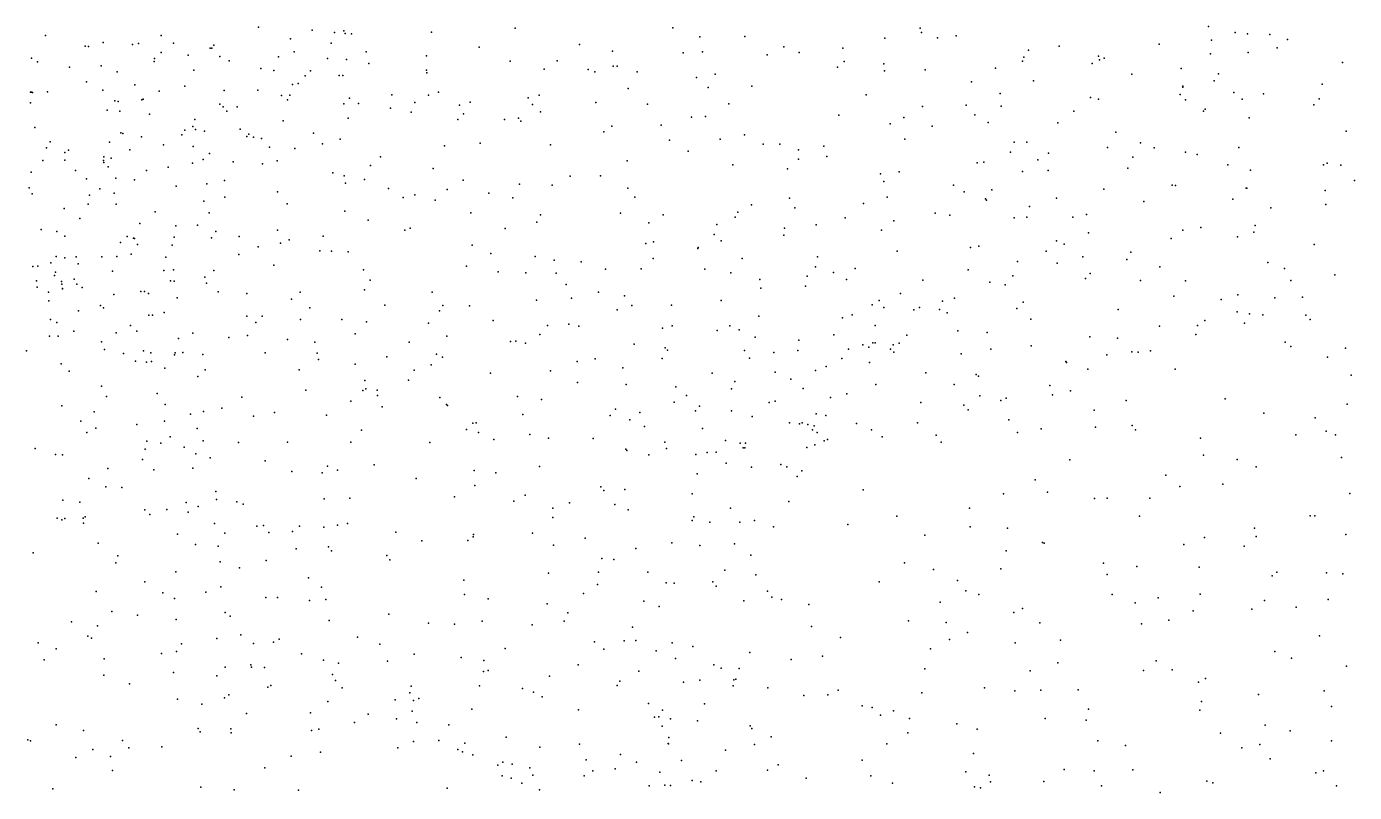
# Model space of a CAD drawing. Header units: metres. Extents: x -25 to 25, y -27.8 to 27.8.
# Drawn here: x -1.325 to 0.054, y -5.563 to -4.768 of the extents above; entities that cross this region are included whole.
import ezdxf

# ---------------------------------------------------------------- set-up
doc = ezdxf.new("R2010")
doc.units = ezdxf.units.M

msp = doc.modelspace()

# ---------------------------------------------------------------- linework, layer by layer
for p in [(-1.0841, -4.7686, -7.6789), (-0.8178, -4.7695, 19.0497), (-0.6541, -4.7694, 3.8765), (-0.3972, -4.7695, -17.6278), (-0.0977, -4.7679, 13.9808), (-1.3053, -4.7771, -9.0154), (-1.2456, -4.7844, 2.1563), (-1.1853, -4.7771, -7.4657), (-1.051, -4.7806, -2.9029), (-1.0285, -4.7717, -7.8271), (-1.0052, -4.774, -7.9032), (-0.9956, -4.7724, 1.3074), (-0.9942, -4.7752, -7.9813), (-0.9876, -4.7753, -8.1624), (-0.9044, -4.7738, 2.0854), (-0.6258, -4.7787, 0.8647), (-0.5792, -4.7782, 3.8789), (-0.4339, -4.7801, 0.7177), (-0.3958, -4.774, 3.8977), (-0.3793, -4.7797, -0.6956), (-0.3599, -4.7775, -25.3489), (-0.0947, -4.7822, 0.2319), (-0.0699, -4.774, 0.1612), (-0.0573, -4.7754, -0.118), (-0.034, -4.776, 2.5299), (-0.0158, -4.7812, 18.8763), (-1.2641, -4.7883, -7.2673), (-1.2608, -4.7887, 22.8371), (-1.2149, -4.7865, -5.7074), (-1.2089, -4.7855, -5.572), (-1.1851, -4.7949, -2.909), (-1.1725, -4.785, 22.7897), (-1.1571, -4.7976, 2.1409), (-1.1344, -4.7902, 14.3194), (-1.1326, -4.7903, -7.6127), (-1.1304, -4.7872, 1.3645), (-1.047, -4.7942, -18.665), (-1.0087, -4.7851, -8.2339), (-0.9725, -4.7942, 3.7677), (-0.855, -4.7893, 3.8093), (-0.7508, -4.7865, -1.1729), (-0.7166, -4.7933, 0.9418), (-0.6433, -4.7953, -17.7236), (-0.623, -4.794, -2.9031), (-0.5561, -4.7971, 2.239), (-0.5386, -4.7891, 0.7901), (-0.5228, -4.7949, 25.4955), (-0.4773, -4.7904, -4.9713), (-0.2846, -4.7924, 18.9727), (-0.2527, -4.7883, -0.4905), (-0.1491, -4.7861, -0.3301), (-0.0956, -4.7961, 3.8415), (-0.0564, -4.7948, -0.0027), (-0.0264, -4.7901, 3.8199), (-1.3199, -4.8006, 1.3484), (-1.3136, -4.8045, -6.2439), (-1.2804, -4.8102, -7.1854), (-1.2474, -4.8086, -8.6985), (-1.1925, -4.8042, 1.3369), (-1.1923, -4.8011, -5.4284), (-1.1244, -4.7991, -8.4929), (-1.1147, -4.8035, -5.2044), (-1.0817, -4.8114, 3.7029), (-1.0633, -4.7994, -7.7555), (-1.0126, -4.801, -8.0583), (-0.9928, -4.8021, 22.7177), (-0.9695, -4.8064, 1.1644), (-0.9098, -4.7984, 22.693), (-0.8228, -4.8037, 25.3096), (-0.7742, -4.8036, -2.918), (-0.716, -4.8092, 25.3742), (-0.7116, -4.8092, 3.834), (-0.4831, -4.8101, -2.8779), (-0.4761, -4.8041, -0.8329), (-0.4348, -4.8065, 2.3132), (-0.3189, -4.8112, 22.7313), (-0.2908, -4.804, 2.39), (-0.2894, -4.7997, 3.8746), (-0.2184, -4.8061, -4.9214), (-0.2119, -4.7985, 25.5743), (-0.2108, -4.8025, 0.455), (-0.206, -4.8006, 2.4402), (-0.1262, -4.8115, 25.5593), (0.0415, -4.8052, -4.8291), (-1.2627, -4.8253, -6.0558), (-1.2309, -4.8149, -1.4453), (-1.1512, -4.8131, -5.2923), (-1.0681, -4.8136, -8.3693), (-1.0357, -4.8192, 2.1532), (-1.03, -4.8139, 1.2085), (-1.0004, -4.8189, 19.1705), (-0.9967, -4.8186, -23.1715), (-0.9096, -4.8133, -2.945), (-0.9093, -4.8161, 2.1456), (-0.7874, -4.8121, 0.9842), (-0.742, -4.8124, -5.0375), (-0.735, -4.815, 2.1963), (-0.6911, -4.8148, -22.7649), (-0.6294, -4.8207, 2.2397), (-0.6101, -4.8174, -1.0235), (-0.4343, -4.8138, 22.6998), (-0.3919, -4.8129, -4.9569), (-0.3439, -4.8254, -0.6052), (-0.2793, -4.8244, 0.5124), (-0.1772, -4.8175, 18.9639), (-0.0918, -4.8242, 0.0752), (-0.0875, -4.817, -0.0682), (-1.3208, -4.8359, -7.0801), (-1.3198, -4.8362, 15.7), (-1.319, -4.8364, 15.6008), (-1.3032, -4.8357, 3.4876), (-1.2459, -4.8339, -5.9503), (-1.2126, -4.8284, 3.5816), (-1.1874, -4.8351, 25.1278), (-1.1605, -4.8298, 1.2753), (-1.1199, -4.8344, -25.0597), (-1.0847, -4.834, -2.9482), (-1.0602, -4.8395, -1.3547), (-1.0518, -4.839, -22.4243), (-1.0489, -4.828, 25.1613), (-1.0429, -4.8272, -5.123), (-0.9456, -4.8388, 1.0584), (-0.9075, -4.8391, 14.2169), (-0.8974, -4.8359, 3.764), (-0.7926, -4.839, -22.9753), (-0.7004, -4.8321, 19.0584), (-0.6173, -4.8311, 19.0378), (-0.5718, -4.8298, 14.1734), (-0.4533, -4.8387, 0.683), (-0.314, -4.8375, -2.8452), (-0.1271, -4.8386, 0.1899), (-0.1243, -4.8297, 14.0541), (-0.1243, -4.831, -0.1682), (-0.0714, -4.8365, -2.8254), (-0.0407, -4.8378, 14.0092), (0.0203, -4.8277, 3.745), (-1.321, -4.8472, 19.209), (-1.2333, -4.8451, -5.783), (-1.23, -4.8456, 19.2194), (-1.2052, -4.844, 1.2176), (-1.2039, -4.8432, -8.5766), (-1.1242, -4.8486, -8.422), (-1.121, -4.8512, 19.2412), (-1.1062, -4.8513, 2.2276), (-1.0539, -4.8441, 14.2681), (-0.9957, -4.8483, 2.2173), (-0.9897, -4.8423, -1.3107), (-0.9804, -4.8477, 3.7216), (-0.947, -4.8526, -5.0871), (-0.9218, -4.8466, 25.2211), (-0.8756, -4.8497, 2.2124), (-0.8643, -4.8464, 0.9747), (-0.8041, -4.8419, 14.1981), (-0.7996, -4.8488, 22.684), (-0.7339, -4.8469, -22.5586), (-0.6801, -4.8484, -5.0269), (-0.5957, -4.8482, 3.8248), (-0.3948, -4.851, 2.3826), (-0.3492, -4.8494, 0.5631), (-0.3131, -4.8507, 3.83), (-0.2204, -4.8417, -0.3608), (-0.2118, -4.8434, 0.3934), (-0.1217, -4.8439, 3.7935), (-0.0628, -4.8433, 22.8381), (0.0117, -4.8493, 25.508), (0.0172, -4.843, 2.6703), (-1.2414, -4.8546, -5.8548), (-1.2283, -4.8558, 2.293), (-1.1975, -4.859, -7.4596), (-1.1501, -4.8646, -20.5067), (-1.1171, -4.8558, -7.6972), (-1.0585, -4.8658, -8.0982), (-0.9912, -4.863, -2.9792), (-0.9255, -4.8568, -18.0211), (-0.8772, -4.8644, -1.2486), (-0.8714, -4.8587, -5.0655), (-0.8287, -4.8645, 0.8936), (-0.8143, -4.8629, -2.9722), (-0.8118, -4.866, 2.2551), (-0.7913, -4.8563, 19.127), (-0.6347, -4.8621, -2.9382), (-0.6199, -4.8613, 25.4177), (-0.4815, -4.8601, 2.3454), (-0.4141, -4.8625, 0.6206), (-0.3404, -4.8596, 14.1634), (-0.2375, -4.8559, 3.8152), (-0.103, -4.8559, 2.5663), (-0.1013, -4.8537, -19.7276), (-0.0555, -4.8627, 3.7414), (-1.3165, -4.8727, 1.1044), (-1.227, -4.8784, 25.0429), (-1.2251, -4.8791, -7.2735), (-1.1638, -4.8803, -2.9851), (-1.1607, -4.8755, 1.0777), (-1.1524, -4.8718, 2.2994), (-1.1497, -4.8749, -7.5803), (-1.1403, -4.8766, -1.38), (-1.1033, -4.8746, -7.7673), (-1.0943, -4.8798, 1.0454), (-1.0271, -4.8785, 2.2857), (-0.7257, -4.8773, 2.2951), (-0.7173, -4.8712, 22.6896), (-0.6661, -4.8703, 3.8004), (-0.5797, -4.8805, -0.9601), (-0.4284, -4.8689, -0.6984), (-0.3845, -4.8712, -19.8859), (-0.3264, -4.8676, -4.9585), (-0.2543, -4.8678, 2.4798), (-0.1941, -4.8777, 0.2883), (0.0451, -4.8767, 22.9413), (-1.3044, -4.8937, 0.9294), (-1.3004, -4.8875, -8.6718), (-1.2389, -4.8881, -5.5965), (-1.2057, -4.8823, -7.3599), (-1.1828, -4.8907, -5.3126), (-1.1521, -4.8926, 14.2933), (-1.0963, -4.8821, -8.2637), (-1.0892, -4.8828, 25.1064), (-1.081, -4.884, -7.8922), (-1.0728, -4.8932, -7.967), (-1.0464, -4.8947, 19.2647), (-1.0178, -4.8897, 0.9607), (-0.9995, -4.8849, -18.2371), (-0.8909, -4.8918, 19.2123), (-0.8539, -4.8891, 25.2566), (-0.781, -4.8908, 0.8255), (-0.6573, -4.8858, 0.7827), (-0.6047, -4.8847, 22.6916), (-0.5602, -4.8902, 2.3671), (-0.5429, -4.8901, 3.7957), (-0.4972, -4.8922, 0.6647), (-0.4132, -4.885, 19.0384), (-0.2995, -4.8879, 0.4671), (-0.2864, -4.8879, -19.1921), (-0.2027, -4.8936, 2.5413), (-0.1683, -4.8888, 3.7564), (-0.154, -4.8938, 0.0596), (-0.0664, -4.8934, 25.4997), (-1.308, -4.9069, -1.4295), (-1.2853, -4.8987, 2.4004), (-1.2852, -4.9067, 0.8495), (-1.2814, -4.8962, 3.4405), (-1.2452, -4.9071, -7.1685), (-1.2447, -4.9033, -5.7192), (-1.2372, -4.9047, -8.5525), (-1.2178, -4.8958, 0.9253), (-1.1417, -4.9061, 25.0422), (-1.1351, -4.8999, -23.3899), (-1.1104, -4.9085, -5.1509), (-1.0647, -4.9072, 0.8888), (-0.9575, -4.9033, 0.8636), (-0.7013, -4.9073, -1.0917), (-0.6379, -4.8972, -1.0265), (-0.5234, -4.9055, -2.9083), (-0.5233, -4.8958, -5.0139), (-0.494, -4.903, -0.8248), (-0.3033, -4.8982, -0.4365), (-0.2749, -4.9063, 3.7684), (-0.2638, -4.8995, -0.3356), (-0.1763, -4.9037, 0.1643), (-0.1216, -4.8985, 14.1168), (-0.1094, -4.9007, -2.8316), (-1.3203, -4.9192, -6.1944), (-1.2742, -4.9175, -7.0679), (-1.2449, -4.909, -3.0051), (-1.2401, -4.9136, -1.4002), (-1.2006, -4.9174, 22.8433), (-1.178, -4.9139, 3.5199), (-1.1528, -4.9098, -8.3922), (-1.0799, -4.9106, -1.3353), (-1.007, -4.9198, 25.1272), (-0.9679, -4.9123, -1.276), (-0.9027, -4.9153, -3.0197), (-0.5916, -4.9114, 0.7096), (-0.5349, -4.9158, 25.4297), (-0.4382, -4.9208, 3.7703), (-0.419, -4.9187, -2.8749), (-0.3379, -4.9093, 2.4809), (-0.3311, -4.9086, -2.8544), (-0.2908, -4.9183, 22.7918), (-0.2642, -4.9175, -4.9577), (-0.1814, -4.915, 19.009), (-0.0775, -4.9115, 22.8879), (-0.0541, -4.9172, -4.8995), (0.0218, -4.9116, 3.6162), (0.0254, -4.9099, 18.9151), (0.0398, -4.912, 2.7862), (-1.3224, -4.9353, 19.2915), (-1.2628, -4.9259, -5.9137), (-1.2322, -4.9255, -5.45), (-1.2129, -4.927, 2.4466), (-1.1697, -4.9336, 19.3109), (-1.1378, -4.9313, -7.6958), (-1.1193, -4.9277, 3.5588), (-0.9953, -4.9229, 2.3656), (-0.9937, -4.9306, -5.1082), (-0.9742, -4.9268, 3.6508), (-0.9492, -4.9361, 22.7493), (-0.8718, -4.9275, -25.0823), (-0.8132, -4.9316, 3.7127), (-0.7791, -4.9327, 2.38), (-0.7604, -4.9234, -3.003), (-0.7289, -4.923, 3.744), (-0.7006, -4.9358, 19.1404), (-0.4349, -4.9287, 14.2005), (-0.3624, -4.9327, 25.4827), (-0.1354, -4.9327, 2.6475), (-0.132, -4.9329, 3.6863), (-0.0586, -4.9358, -17.7994), (-0.058, -4.9356, 18.9742), (0.0538, -4.9279, -2.846), (-1.3193, -4.9415, -8.6236), (-1.2598, -4.943, -5.7764), (-1.249, -4.9363, 24.9413), (-1.2339, -4.9408, 14.3235), (-1.141, -4.9493, 2.4534), (-1.1192, -4.9452, 0.813), (-1.0644, -4.9394, 22.7849), (-0.9338, -4.9454, 14.2232), (-0.922, -4.9427, 0.8048), (-0.9006, -4.9481, 2.3927), (-0.8881, -4.9372, 3.6876), (-0.8449, -4.9408, -1.2037), (-0.8202, -4.9457, -5.0646), (-0.6934, -4.945, 2.4092), (-0.5328, -4.946, 2.4494), (-0.4314, -4.945, 2.4775), (-0.3516, -4.9397, -4.9811), (-0.3294, -4.9469, 3.7279), (-0.3281, -4.9481, 0.4206), (-0.3228, -4.9374, 14.2009), (-0.2557, -4.9461, -0.2013), (-0.2065, -4.9369, 14.1848), (-0.1648, -4.9497, 25.4812), (-0.0723, -4.947, 2.7218), (0.0233, -4.9382, 14.0763), (-1.2859, -4.9568, -7.0014), (-1.2609, -4.9525, 0.7597), (-1.2318, -4.9524, -5.3655), (-1.1916, -4.9603, -7.3156), (-1.1354, -4.9613, -8.0305), (-1.0544, -4.952, 2.4309), (-0.9946, -4.9597, 0.7919), (-0.8636, -4.9612, 0.7703), (-0.7912, -4.9634, 0.7483), (-0.7084, -4.9617, 14.2044), (-0.6641, -4.9633, 3.7166), (-0.5865, -4.9606, -22.4209), (-0.5722, -4.9532, 3.731), (-0.5271, -4.956, 0.6096), (-0.456, -4.9517, 0.5611), (-0.3817, -4.9618, 2.5242), (-0.2835, -4.9548, 2.5649), (-0.2245, -4.9631, -0.026), (-0.0329, -4.9563, 25.4468), (0.024, -4.9528, 2.8485), (-1.2697, -4.9672, -5.5764), (-1.2074, -4.9726, -7.2302), (-1.17, -4.9747, -7.5388), (-1.1476, -4.974, -7.8728), (-0.9702, -4.9691, 2.4464), (-0.9266, -4.9772, 3.6211), (-0.795, -4.9711, 19.2188), (-0.6787, -4.9716, 22.7276), (-0.6084, -4.9733, -0.9641), (-0.5893, -4.966, -2.9404), (-0.538, -4.9773, -0.8735), (-0.505, -4.9737, -2.9032), (-0.475, -4.9666, -0.7206), (-0.4244, -4.9697, -0.6066), (-0.3664, -4.9637, 19.0517), (-0.2995, -4.9667, -0.2552), (-0.2864, -4.966, -22.5577), (-0.2387, -4.966, 0.1567), (-0.1058, -4.9765, -2.8328), (-0.0494, -4.9746, 3.5696), (-1.3097, -4.9786, 2.6196), (-1.2934, -4.9806, -1.4076), (-1.2852, -4.9857, 0.6947), (-1.2207, -4.9859, 2.5638), (-1.214, -4.9877, 0.7143), (-1.2128, -4.988, -1.3741), (-1.1717, -4.9865, -8.1714), (-1.1331, -4.9874, -1.3436), (-1.1285, -4.9807, 22.834), (-1.1042, -4.986, 24.9946), (-1.0644, -4.9795, -1.3116), (-1.0523, -4.9893, 19.3426), (-1.0171, -4.9856, 25.0604), (-0.9322, -4.9794, -1.2525), (-0.8279, -4.9777, 25.2256), (-0.6109, -4.9839, 25.3463), (-0.6037, -4.9906, 0.6261), (-0.5387, -4.9847, 19.0925), (-0.4374, -4.9792, 3.7064), (-0.2556, -4.9903, -2.8365), (-0.2223, -4.9823, 3.6671), (-0.1364, -4.9879, 3.5984), (-0.1243, -4.9794, 19.0087), (-0.0677, -4.9864, 2.7855), (-0.0506, -4.9815, 22.969), (-1.2274, -4.9921, -3.0307), (-1.2165, -5.0044, -7.1634), (-1.2098, -4.9942, -8.282), (-1.1738, -4.995, -7.8003), (-1.1047, -5.0047, 0.7257), (-1.0846, -4.9967, 14.2478), (-1.0613, -4.9929, 3.5154), (-1.0206, -5.0007, 2.5131), (-1.0082, -5.0012, 0.736), (-0.9911, -5.002, 3.5469), (-0.8622, -4.995, -22.2484), (-0.843, -5.0037, -18.5731), (-0.682, -4.9931, -5.0481), (-0.674, -4.9914, 2.4761), (-0.6279, -4.9983, 19.1461), (-0.6275, -4.9975, 14.2145), (-0.4211, -5.0012, -5.0032), (-0.345, -4.9972, -2.8568), (-0.3362, -4.996, -0.3107), (-0.2662, -5.0011, 0.0353), (-0.2476, -4.9938, 2.6478), (-0.1783, -5.0022, -2.8343), (0.0121, -4.9941, -4.8607), (-1.3186, -5.0171, -6.0689), (-1.3134, -5.0167, 24.2921), (-1.2999, -5.0132, -20.8506), (-1.2943, -5.0066, -5.9628), (-1.2853, -5.0082, -5.753), (-1.2735, -5.0072, -8.4259), (-1.2713, -5.0142, 2.7262), (-1.2468, -5.0071, 2.6588), (-1.2312, -5.0066, 3.2818), (-1.1805, -5.0073, -7.6225), (-1.0683, -5.0158, -5.1305), (-0.8681, -5.0166, -3.0354), (-0.7969, -5.0068, -3.0137), (-0.7771, -5.0105, -18.2035), (-0.7491, -5.0124, 22.7503), (-0.6745, -5.0088, 0.6576), (-0.582, -5.0088, -18.9526), (-0.5057, -5.0175, -5.0235), (-0.5039, -5.0072, 3.6765), (-0.296, -5.0119, 0.1244), (-0.255, -5.0135, 19.0512), (-0.2281, -5.0071, -4.9464), (-0.1827, -5.0097, 2.7283), (-0.1482, -5.0176, -4.9227), (-0.0363, -5.0129, 3.4923), (-1.3147, -5.0319, 24.3981), (-1.296, -5.0264, 24.6216), (-1.2949, -5.023, -5.8677), (-1.2754, -5.0303, 24.7139), (-1.2359, -5.0218, 0.6539), (-1.1826, -5.0212, -7.9765), (-1.1756, -5.0319, -7.3672), (-1.1724, -5.0204, -7.4594), (-1.1718, -5.0323, -7.7171), (-1.14, -5.0283, -5.1702), (-1.1307, -5.0211, 2.5852), (-0.9751, -5.0205, -3.0397), (-0.9683, -5.0312, 2.551), (-0.8352, -5.0226, -1.1816), (-0.8065, -5.0236, 2.5134), (-0.775, -5.024, 3.6139), (-0.7238, -5.0199, 19.217), (-0.6869, -5.0196, 25.2755), (-0.6207, -5.02, 2.5291), (-0.5937, -5.0236, -5.0371), (-0.5637, -5.0305, 0.5441), (-0.5145, -5.0271, -0.782), (-0.4872, -5.0233, 25.3588), (-0.4736, -5.0307, 0.4729), (-0.4646, -5.0191, 2.5546), (-0.3942, -5.0313, 0.3521), (-0.3472, -5.0206, -4.9819), (-0.3008, -5.0269, 3.6158), (-0.2253, -5.0297, 22.8916), (-0.2207, -5.0243, 3.5865), (-0.1685, -5.0315, 25.4029), (-0.1215, -5.0321, 14.22), (-0.0187, -5.0193, 23.0493), (-0.0124, -5.0315, 2.9814), (0.0335, -5.0259, 3.2511), (-1.314, -5.0386, -3.0416), (-1.3022, -5.0436, -5.6634), (-1.2887, -5.0328, -24.5288), (-1.2885, -5.0354, -5.4986), (-1.2877, -5.0404, 24.5378), (-1.2876, -5.0401, 24.1291), (-1.2728, -5.0353, 2.9231), (-1.2673, -5.0388, 2.996), (-1.2345, -5.046, -5.2854), (-1.2062, -5.0431, 2.764), (-1.2025, -5.043, 24.7932), (-1.1984, -5.0453, -7.9108), (-1.1382, -5.0343, 19.3906), (-1.1262, -5.0434, 2.6676), (-1.0964, -5.0453, 3.3994), (-1.0408, -5.0439, 2.6043), (-0.974, -5.0412, 0.6757), (-0.9037, -5.0436, 25.1158), (-0.7647, -5.0359, -23.1255), (-0.731, -5.0437, -1.0908), (-0.5626, -5.0395, 3.6269), (-0.5163, -5.0376, 14.2361), (-0.4174, -5.045, -0.4377), (-0.3247, -5.0335, 2.6623), (-0.3089, -5.0363, 22.8488), (-1.3018, -5.0528, -6.8654), (-1.2483, -5.0577, -6.9684), (-1.245, -5.0601, -8.1112), (-1.1685, -5.0497, 3.256), (-1.0499, -5.0511, -3.0497), (-1.0309, -5.0599, 3.4279), (-0.9529, -5.0572, -5.1002), (-0.8927, -5.0577, 0.6535), (-0.865, -5.058, 2.5745), (-0.7956, -5.0521, 25.189), (-0.7593, -5.0501, -20.2579), (-0.7042, -5.0475, 3.5996), (-0.6964, -5.0575, 2.5651), (-0.6553, -5.0574, -1.0011), (-0.6037, -5.0523, -0.9318), (-0.4469, -5.0569, 0.3917), (-0.4398, -5.0524, 2.6248), (-0.4347, -5.0597, 3.5822), (-0.3978, -5.0596, -0.2854), (-0.3739, -5.0531, -0.1957), (-0.3616, -5.0501, 0.1938), (-0.2903, -5.0542, 25.3747), (-0.1337, -5.048, 2.8542), (-0.0847, -5.0515, 3.4465), (-0.0672, -5.0465, 2.9371), (-0.029, -5.0496, 3.3693), (-0.0003, -5.0489, 3.1786), (-1.3002, -5.0723, -24.18), (-1.271, -5.0631, -8.2423), (-1.1979, -5.0675, 22.9252), (-1.1941, -5.0678, 3.0284), (-1.182, -5.0648, 2.8627), (-1.0964, -5.0687, 3.322), (-1.0802, -5.0686, 2.7248), (-1.0405, -5.072, 24.956), (-0.9977, -5.0723, 2.6801), (-0.8962, -5.0633, 14.2104), (-0.8405, -5.0732, -5.0741), (-0.7117, -5.0622, 0.5809), (-0.5648, -5.0685, 2.6203), (-0.4777, -5.0703, -0.6201), (-0.4676, -5.0674, 22.8139), (-0.4037, -5.0622, 14.2493), (-0.3769, -5.0617, -0.0835), (-0.369, -5.0652, 0.0984), (-0.2966, -5.0606, 14.2555), (-0.2823, -5.0717, 3.5136), (-0.1917, -5.0618, 3.4839), (-0.1016, -5.0731, 23.0315), (-0.0679, -5.0641, -2.833), (-0.055, -5.0662, 3.0383), (-0.0414, -5.0674, 3.2803), (0.0035, -5.0678, -4.8647), (0.0078, -5.072, -2.8408), (-1.2935, -5.0751, -5.4167), (-1.2758, -5.0841, 0.5934), (-1.2321, -5.0859, 24.5971), (-1.2172, -5.0782, -7.8476), (-1.2105, -5.0841, -3.0577), (-1.1523, -5.0864, -23.6536), (-1.0868, -5.0754, 0.6206), (-0.9839, -5.0869, 22.822), (-0.9719, -5.0747, -1.2535), (-0.9078, -5.0759, -3.0534), (-0.784, -5.0785, 19.2931), (-0.7621, -5.0771, 2.6249), (-0.7514, -5.0791, 3.5259), (-0.6647, -5.0812, 0.5224), (-0.6545, -5.0786, 2.6199), (-0.6078, -5.0834, 25.2784), (-0.5946, -5.0788, 3.5418), (-0.585, -5.0827, 0.4651), (-0.444, -5.0784, 0.3103), (-0.358, -5.0838, -2.8586), (-0.3277, -5.0857, 2.7648), (-0.1486, -5.0792, 3.4047), (-0.1092, -5.0785, 2.9949), (-0.0605, -5.0759, 3.1395), (-1.3013, -5.0895, 23.0443), (-1.2921, -5.0893, 23.9845), (-1.2471, -5.0952, -1.3678), (-1.1671, -5.092, -1.3356), (-1.1149, -5.0907, 24.8447), (-1.0955, -5.0887, 2.8428), (-1.0542, -5.0928, 19.413), (-1.0257, -5.0958, -5.1157), (-0.9278, -5.0957, 19.3783), (-0.8886, -5.0895, -1.2172), (-0.8226, -5.0949, 3.4779), (-0.8169, -5.0945, 2.6919), (-0.8068, -5.0967, -3.0353), (-0.792, -5.0878, 0.5666), (-0.6941, -5.0976, 2.6761), (-0.6618, -5.1015, -5.0543), (-0.5683, -5.0906, -5.0389), (-0.5231, -5.0937, -0.7534), (-0.4867, -5.088, 2.6953), (-0.4566, -5.0985, -22.2992), (-0.4504, -5.1009, 25.3129), (-0.4464, -5.0965, 3.5044), (-0.4437, -5.0962, -0.3553), (-0.4253, -5.0986, -5.012), (-0.419, -5.0966, -0.1417), (-0.4111, -5.0885, 0.1596), (-0.2819, -5.0996, 22.9161), (-0.221, -5.0901, 2.8762), (-0.1923, -5.0914, 19.0476), (-0.111, -5.0878, -22.4479), (-0.0183, -5.0956, 18.9927), (-0.0122, -5.1, 23.1639), (-1.325, -5.1046, -5.9462), (-1.2439, -5.1032, -7.9585), (-1.2244, -5.1073, 24.5113), (-1.212, -5.1153, -21.5), (-1.2035, -5.1048, -7.7535), (-1.1958, -5.1069, -7.0378), (-1.1715, -5.109, 0.575), (-1.1708, -5.1067, -7.1376), (-1.1628, -5.1065, -7.2128), (-1.1418, -5.1086, 19.4297), (-1.0772, -5.1068, 3.1154), (-1.0233, -5.1071, 2.8899), (-1.0219, -5.1136, -20.6374), (-0.951, -5.111, 2.8002), (-0.8992, -5.108, 2.7518), (-0.8932, -5.1114, 3.414), (-0.7347, -5.113, 3.4623), (-0.6649, -5.1126, -2.9983), (-0.6595, -5.1041, 3.4955), (-0.5795, -5.1042, 19.1792), (-0.5745, -5.1122, 0.3775), (-0.5489, -5.1063, 2.7244), (-0.5242, -5.1045, 3.488), (-0.4783, -5.1128, 0.254), (-0.4714, -5.1028, -0.4768), (-0.4281, -5.103, 19.0948), (-0.4244, -5.1059, 0.055), (-0.3544, -5.1078, 3.4546), (-0.3236, -5.103, -22.9254), (-0.2033, -5.1087, -4.9367), (-0.1773, -5.1058, 3.0366), (-0.1709, -5.1061, 3.2627), (-0.1581, -5.1047, 3.1099), (0.0258, -5.1112, 23.2702), (0.0446, -5.1019, 25.2855), (-1.289, -5.1182, -8.0762), (-1.2808, -5.1259, -6.8334), (-1.2006, -5.1165, -5.2326), (-1.1952, -5.1158, -7.6752), (-1.1813, -5.1228, 24.6753), (-1.1395, -5.1243, -3.0714), (-1.0419, -5.1243, -3.0699), (-0.9838, -5.1185, 0.5561), (-0.9227, -5.1248, -24.839), (-0.905, -5.1191, -5.0862), (-0.8433, -5.1278, 2.8163), (-0.7808, -5.1255, 2.78), (-0.7532, -5.1159, -25.0324), (-0.7059, -5.1223, -1.0479), (-0.613, -5.1279, 2.7765), (-0.5476, -5.1269, 0.2949), (-0.5058, -5.1251, -0.6707), (-0.4947, -5.1211, -5.0301), (-0.4496, -5.1167, 2.7814), (-0.3911, -5.1275, 2.8795), (-0.246, -5.1159, 3.3396), (-0.2451, -5.1168, 2.9668), (-0.2229, -5.1236, 3.1333), (-0.1323, -5.1238, 14.2728), (-1.2472, -5.1415, -7.8791), (-1.147, -5.1313, -7.351), (-0.9738, -5.1354, 3.2063), (-0.9284, -5.135, 3.2779), (-0.7528, -5.1376, 3.3899), (-0.7023, -5.1395, 14.2249), (-0.6509, -5.1419, -18.3155), (-0.5897, -5.1365, -0.8883), (-0.5313, -5.1342, 2.8116), (-0.443, -5.1397, 3.3878), (-0.3617, -5.1398, -4.9931), (-0.3389, -5.1293, 25.3066), (-0.3364, -5.1309, 3.3202), (-0.2625, -5.1407, 3.2026), (0.0503, -5.1298, -22.6859), (-1.2421, -5.1522, -6.8908), (-1.1895, -5.1491, 14.2554), (-1.1015, -5.1529, -1.3111), (-1.0349, -5.1456, 22.8604), (-0.9758, -5.146, 14.2161), (-0.9728, -5.144, -5.1016), (-0.9608, -5.1454, 3.1005), (-0.9606, -5.151, 24.9606), (-0.896, -5.153, 25.0225), (-0.8151, -5.1522, 3.3186), (-0.7904, -5.1552, 2.8845), (-0.6398, -5.151, 3.389), (-0.593, -5.1443, 22.8164), (-0.5187, -5.1437, 3.3966), (-0.4902, -5.1532, 14.2693), (-0.4733, -5.1492, -0.0357), (-0.3353, -5.1515, 3.0019), (-0.3135, -5.1564, 19.0761), (-0.3078, -5.1537, -2.8507), (-0.2597, -5.1502, 25.287), (-0.2409, -5.1462, -25.1814), (-0.1833, -5.1562, 23.0557), (-0.0803, -5.1546, -2.8376), (-1.2885, -5.1618, 23.8695), (-1.2549, -5.1681, 0.5314), (-1.1811, -5.1604, -7.5774), (-1.1549, -5.1704, -7.4776), (-1.1414, -5.1678, -7.2646), (-1.1223, -5.1641, -5.1407), (-1.0676, -5.1687, 14.2205), (-0.9884, -5.1571, -1.2579), (-0.9556, -5.1628, 0.4928), (-0.8889, -5.1605, -21.9459), (-0.888, -5.1613, 2.9526), (-0.7136, -5.1654, 2.877), (-0.6882, -5.1688, 3.3386), (-0.6525, -5.1581, 2.8392), (-0.6303, -5.167, 19.229), (-0.6261, -5.1623, 0.3201), (-0.5929, -5.1669, -20.1293), (-0.5539, -5.1583, -0.7959), (-0.5476, -5.1571, -23.083), (-0.5052, -5.17, 0.0234), (-0.3963, -5.1583, 2.9623), (-0.3517, -5.1611, 3.2456), (-0.3472, -5.1659, 3.1488), (-0.2163, -5.1662, -18.9848), (-0.0404, -5.1694, 23.2928), (0.0461, -5.1602, -4.8242), (-1.2687, -5.1777, -5.3091), (-1.2104, -5.1812, 23.0362), (-1.1816, -5.1776, -7.023), (-1.0892, -5.1726, 0.5047), (-1.0134, -5.1715, 24.8729), (-0.8616, -5.1798, 19.3802), (-0.858, -5.1794, 3.2055), (-0.8096, -5.1707, -1.1411), (-0.719, -5.1718, 22.8321), (-0.6986, -5.1763, 0.3675), (-0.6835, -5.1834, -5.058), (-0.5714, -5.1728, -5.0374), (-0.5327, -5.1795, -0.7078), (-0.5225, -5.1805, 2.9408), (-0.5195, -5.1793, 3.2948), (-0.5138, -5.1811, -0.6275), (-0.5072, -5.1826, -0.3214), (-0.4951, -5.1717, -2.9084), (-0.4634, -5.18, 25.2365), (-0.3999, -5.1796, 3.0558), (-0.3051, -5.1762, -19.9167), (-0.2152, -5.1841, 14.3216), (-0.1769, -5.1822, -2.8423), (0.0129, -5.1743, 14.3013), (-1.2625, -5.1895, -1.3931), (-1.2532, -5.185, -3.0756), (-1.1759, -5.1941, 24.3759), (-1.1479, -5.1852, -7.3988), (-0.9772, -5.1869, -23.5392), (-0.8681, -5.1864, -1.1954), (-0.8559, -5.1894, 14.2133), (-0.8398, -5.1966, 0.4194), (-0.8023, -5.1916, 3.1272), (-0.783, -5.1954, 3.0079), (-0.7368, -5.1956, -1.0773), (-0.6233, -5.1853, 3.2925), (-0.5991, -5.1979, -2.9731), (-0.5089, -5.1867, -0.199), (-0.504, -5.1895, -0.515), (-0.4933, -5.1966, -5.0225), (-0.4478, -5.1866, 3.257), (-0.4365, -5.1939, 3.1832), (-0.3804, -5.1924, -2.874), (-0.2962, -5.1894, -4.9655), (-0.2716, -5.1856, 23.0111), (-0.1737, -5.1866, -18.0556), (-0.1061, -5.1954, -4.9), (-0.0072, -5.1918, 25.2049), (0.0243, -5.1882, -2.86), (0.0343, -5.1919, 23.5219), (-1.3159, -5.2061, -6.7416), (-1.2019, -5.2067, 19.4549), (-1.2001, -5.1986, 24.0874), (-1.1856, -5.2005, 24.2194), (-1.1614, -5.2048, 0.5053), (-1.1493, -5.2115, -3.0813), (-1.1417, -5.1983, -1.3476), (-1.105, -5.1997, 24.6901), (-1.0542, -5.1996, 24.7706), (-0.9884, -5.1996, 19.4364), (-0.9064, -5.1997, -3.0706), (-0.7027, -5.2068, 3.0016), (-0.7016, -5.2082, 3.2187), (-0.6623, -5.1994, -22.0596), (-0.6606, -5.2062, -3.0079), (-0.6182, -5.2104, 0.2103), (-0.6089, -5.2098, 3.0582), (-0.5842, -5.2006, 2.9886), (-0.581, -5.2055, -18.5474), (-0.5792, -5.2053, 3.2316), (-0.5784, -5.2007, 0.1121), (-0.5148, -5.2049, 3.1821), (-0.5066, -5.2022, 3.0543), (-0.4967, -5.1983, 19.1522), (-0.3753, -5.1996, 22.9444), (-1.2949, -5.2123, 23.7366), (-1.2878, -5.2126, -7.8953), (-1.2046, -5.2174, -6.9445), (-1.1344, -5.2157, -7.3173), (-1.0773, -5.2188, -3.0811), (-1.0126, -5.2244, -24.4321), (-0.9641, -5.223, -5.101), (-0.7923, -5.2249, 19.3518), (-0.6789, -5.2128, 3.1053), (-0.63, -5.2123, 22.8715), (-0.5987, -5.2214, 25.1634), (-0.5723, -5.2254, -0.0919), (-0.5419, -5.2227, 22.903), (-0.5356, -5.225, -0.2683), (-0.2416, -5.2177, 23.0939), (-0.1029, -5.213, 19.0242), (-0.0681, -5.2176, 23.3667), (-0.0483, -5.2253, 23.4548), (0.0403, -5.2155, 18.9536), (-1.2603, -5.2371, 23.1543), (-1.2406, -5.227, -7.774), (-1.1928, -5.2281, -5.2095), (-1.1523, -5.2265, 14.2314), (-1.0496, -5.23, 22.9436), (-1.0181, -5.2314, -1.2866), (-1.0021, -5.2286, 0.4363), (-0.9204, -5.2371, 0.4076), (-0.8603, -5.2288, 22.8886), (-0.8378, -5.2314, -3.059), (-0.6288, -5.2325, -5.0443), (-0.525, -5.2352, -0.5642), (-0.52, -5.2294, -0.4241), (-0.2777, -5.2387, 19.0718), (-0.1422, -5.2337, 14.3517), (-1.2427, -5.2459, 23.7993), (-1.2262, -5.2466, -7.6935), (-1.1285, -5.2506, 23.0454), (-0.8594, -5.2445, -5.0794), (-0.7288, -5.246, -20.3285), (-0.7256, -5.2496, -5.0607), (-0.7037, -5.2487, -1.0313), (-0.6339, -5.2532, 0.0858), (-0.4563, -5.2489, 25.1658), (-0.3106, -5.2531, 25.1744), (-0.2648, -5.2514, -2.8577), (-0.1274, -5.2455, -22.2823), (-0.0827, -5.243, 25.1637), (0.0489, -5.2528, 14.3583), (-1.2873, -5.2596, -5.292), (-1.2697, -5.262, 14.2597), (-1.1593, -5.2622, -7.035), (-1.1469, -5.2665, -7.4409), (-1.1277, -5.259, 19.4793), (-1.1066, -5.2614, -5.1318), (-1.1, -5.2638, 24.488), (-1.016, -5.2585, -24.0059), (-0.9894, -5.2578, 24.7771), (-0.8807, -5.2562, 0.3489), (-0.8191, -5.2607, 0.2973), (-0.8074, -5.2545, 24.9956), (-0.7612, -5.2624, -1.0954), (-0.7143, -5.2643, 14.2333), (-0.5336, -5.2611, -0.4886), (-0.216, -5.2579, -4.9223), (-0.2028, -5.2578, 25.167), (-0.1588, -5.2577, 23.2564), (-1.2933, -5.2785, 23.4325), (-1.2884, -5.2802, -7.8304), (-1.2852, -5.2787, 23.5265), (-1.2662, -5.2786, -6.7818), (-1.2643, -5.2771, -1.4238), (-1.2022, -5.2697, -7.6126), (-1.197, -5.2745, -1.4004), (-1.1794, -5.2694, 23.9159), (-1.1572, -5.2723, 24.0264), (-0.7786, -5.2776, 0.2421), (-0.7784, -5.268, -3.0467), (-0.7003, -5.2697, 0.1764), (-0.6338, -5.2808, -23.2734), (-0.6323, -5.2769, 0.0052), (-0.5939, -5.2679, 19.2368), (-0.4214, -5.2763, -18.3449), (-0.346, -5.2679, 23.0664), (-0.1694, -5.2765, -2.859), (0.0079, -5.2762, 25.104), (0.0125, -5.2759, -2.8729), (-1.2659, -5.2836, 19.479), (-1.1299, -5.2841, -7.2016), (-1.119, -5.2942, 24.2186), (-1.086, -5.2868, 0.4114), (-1.0789, -5.2859, 14.2077), (-1.0734, -5.2933, -1.3498), (-1.0489, -5.2924, -21.1831), (-1.0416, -5.2866, 19.4749), (-1.0164, -5.2878, -5.1125), (-1.0022, -5.2856, 0.393), (-0.9916, -5.2839, 14.2059), (-0.9417, -5.293, -23.8075), (-0.7998, -5.2941, -5.071), (-0.6155, -5.2825, -0.1226), (-0.5843, -5.2827, -0.776), (-0.5691, -5.281, -5.0283), (-0.5494, -5.2875, -0.6239), (-0.4722, -5.2851, -5.0087), (-0.3453, -5.2875, -23.1225), (-0.3066, -5.289, 14.3701), (-0.05, -5.2888, -19.8727), (-1.2505, -5.3045, 0.4572), (-1.1683, -5.2951, 0.4291), (-1.1495, -5.3059, -7.5005), (-1.126, -5.3074, -7.342), (-1.0114, -5.3082, 24.6562), (-0.9146, -5.302, -5.0908), (-0.8668, -5.3016, -21.6909), (-0.8611, -5.298, 24.8968), (-0.861, -5.2953, -1.2016), (-0.7777, -5.3064, 0.1741), (-0.7448, -5.2993, 22.9438), (-0.6551, -5.3042, -3.0153), (-0.626, -5.3067, -0.8714), (-0.5899, -5.3052, 22.9619), (-0.3922, -5.296, 19.1176), (-0.27, -5.3036, -4.9306), (-0.2682, -5.3043, 23.1983), (-0.1235, -5.3057, 25.0976), (-0.1018, -5.2985, -2.8639), (-0.0608, -5.3076, 23.6352), (-0.0482, -5.2975, 14.3939), (0.045, -5.2954, -4.7874), (-1.318, -5.3146, -3.0956), (-1.2302, -5.3176, 23.6379), (-1.0451, -5.3102, -3.0884), (-1.0083, -5.3123, 23.0159), (-0.9508, -5.3171, -20.8521), (-0.9477, -5.3217, 0.297), (-0.7276, -5.3204, -24.7364), (-0.7151, -5.3215, 19.3323), (-0.6924, -5.3101, 0.0341), (-0.5731, -5.317, -0.3672), (-0.3078, -5.3125, -18.7595), (-1.2323, -5.325, -5.2198), (-1.17, -5.3343, -6.9225), (-1.1241, -5.3238, -7.1386), (-1.1039, -5.3302, 24.134), (-1.0762, -5.3225, 24.3689), (-0.783, -5.3354, 19.3804), (-0.7311, -5.3347, 24.9567), (-0.6799, -5.3346, -5.0533), (-0.5999, -5.3325, 25.0406), (-0.4135, -5.325, -4.9839), (-0.3833, -5.3317, 25.0891), (-0.3133, -5.3311, 19.0864), (-0.2067, -5.3253, 23.3653), (-0.1722, -5.3285, 23.4512), (-0.1074, -5.3292, 19.0261), (-0.0267, -5.3347, 18.9986), (0.0249, -5.3352, -24.8295), (-1.2022, -5.3446, -7.6201), (-1.1234, -5.3496, 23.9205), (-1.0322, -5.3404, 24.5003), (-0.8711, -5.3428, 0.1997), (-0.7323, -5.3474, -1.0642), (-0.6608, -5.3456, -0.9201), (-0.6524, -5.346, 14.2565), (-0.6124, -5.3447, -0.2517), (-0.6091, -5.349, -0.7944), (-0.5678, -5.3373, -0.5694), (-0.4398, -5.3444, 14.3339), (-0.3583, -5.3432, -2.8977), (-0.2028, -5.3369, 25.0705), (-0.0316, -5.3384, -4.8328), (0.0419, -5.3363, 23.8078), (-1.2527, -5.3545, 14.2551), (-1.1834, -5.3559, -3.096), (-1.1715, -5.362, 23.315), (-1.1389, -5.3554, -7.4515), (-1.0767, -5.3607, -1.3877), (-1.0645, -5.3607, 24.2681), (-1.0187, -5.35, 0.3131), (-1.0144, -5.363, -1.345), (-0.8702, -5.3576, -5.0806), (-0.8456, -5.3624, 24.8173), (-0.7467, -5.3568, -5.0616), (-0.5556, -5.3542, -21.9538), (-0.551, -5.3604, 14.2964), (-0.5411, -5.363, 19.2211), (-0.3496, -5.3539, 23.2122), (-0.3362, -5.3576, -24.9359), (-0.1978, -5.3576, 19.0521), (-0.1501, -5.3613, -4.875), (-0.1065, -5.3574, -18.3073), (0.0265, -5.3629, -2.9018), (-1.2366, -5.3753, -7.6769), (-1.1188, -5.3765, 0.3741), (-1.0313, -5.3641, -5.1148), (-0.7844, -5.3674, -1.1322), (-0.7631, -5.3768, 14.2334), (-0.6841, -5.3646, -0.0992), (-0.668, -5.3701, 23.0372), (-0.5803, -5.3644, -2.9968), (-0.5127, -5.3681, -5.009), (-0.3763, -5.3658, -20.0806), (-0.2998, -5.3763, 23.3554), (-0.2909, -5.3722, -4.9252), (-0.1738, -5.3663, 23.5936), (-0.1137, -5.3746, -2.8892), (-0.0528, -5.3728, -18.6027), (-0.0396, -5.3639, 23.763), (-0.0067, -5.3709, 14.4391), (-1.2784, -5.3862, 0.4269), (-1.2514, -5.3904, -1.4816), (-1.2099, -5.3791, -6.8213), (-1.1698, -5.3838, 23.4658), (-1.1135, -5.3804, -7.2942), (-1.0107, -5.3848, 24.3773), (-0.9487, -5.378, 23.0864), (-0.9076, -5.3876, -1.2895), (-0.8805, -5.3887, -21.4165), (-0.8519, -5.3855, 23.0573), (-0.8, -5.3893, 0.0788), (-0.7669, -5.3854, 24.8586), (-0.5099, -5.3908, -24.7833), (-0.4093, -5.3851, 19.1435), (-0.3703, -5.3867, -4.9455), (-0.2729, -5.3872, -2.9011), (-0.1673, -5.3882, 14.4331), (-0.1389, -5.3844, 24.9947), (-1.2615, -5.4011, 19.4932), (-1.2575, -5.4032, -5.2304), (-1.1276, -5.4035, -7.3719), (-1.1026, -5.3996, 23.2733), (-1.0626, -5.404, 23.1874), (-0.9813, -5.402, 14.2144), (-0.6958, -5.3917, -1.0197), (-0.4798, -5.4025, 24.9818), (-0.3667, -5.4044, 14.3738), (-0.3479, -5.3972, 25.0033), (0.0174, -5.4005, 18.9684), (-1.313, -5.408, -3.0866), (-1.2941, -5.4141, -7.761), (-1.1693, -5.4168, -1.4776), (-1.1642, -5.4089, -6.9115), (-1.0895, -5.4085, 23.7781), (-1.0685, -5.4074, 23.8882), (-0.9581, -5.4092, 24.4922), (-0.8282, -5.4139, -1.206), (-0.7352, -5.4068, -0.021), (-0.7257, -5.4146, 19.3603), (-0.7044, -5.4057, -3.0379), (-0.6924, -5.4054, -5.0459), (-0.6711, -5.4163, -0.205), (-0.6545, -5.4078, 19.3067), (-0.6332, -5.4117, -3.0262), (-0.5741, -5.4178, -20.3082), (-0.3863, -5.4142, -2.9454), (-0.2985, -5.4078, 23.4495), (-0.2513, -5.405, 23.5413), (-0.0289, -5.417, 24.9234), (-1.3066, -5.4255, -1.5246), (-1.2443, -5.4247, -6.7627), (-1.185, -5.4191, 0.3919), (-1.0921, -5.4309, 23.3647), (-1.0396, -5.4194, 23.9909), (-1.0166, -5.4258, -1.4004), (-1.001, -5.4289, 24.1615), (-0.9501, -5.427, 23.1589), (-0.9224, -5.4198, 0.2042), (-0.8738, -5.4232, -21.2034), (-0.8503, -5.4264, -5.073), (-0.7522, -5.4306, 23.1176), (-0.6513, -5.4241, -24.2968), (-0.6112, -5.4308, -0.8363), (-0.5312, -5.4254, -23.4418), (-0.4986, -5.4218, 14.3258), (-0.2542, -5.4287, -23.2541), (-0.152, -5.4266, 23.7437), (-0.0116, -5.4238, -4.7657), (0.0455, -5.4321, -2.9514), (-1.2448, -5.4414, -3.0823), (-1.1725, -5.4388, -7.5454), (-1.1276, -5.4423, -5.1387), (-1.1188, -5.4331, -7.076), (-1.0916, -5.4331, 23.6133), (-1.0781, -5.4337, -1.4513), (-1.0074, -5.4408, -5.1086), (-0.8507, -5.4378, -1.2695), (-0.8456, -5.4368, 14.2243), (-0.7819, -5.4424, 24.7571), (-0.6892, -5.4372, 14.2506), (-0.6039, -5.4341, 23.1394), (-0.5884, -5.4457, -0.6148), (-0.5851, -5.4346, -0.6898), (-0.3923, -5.435, 23.3447), (-0.2828, -5.4371, -24.694), (-0.1653, -5.4365, 19.0432), (-0.1353, -5.436, 24.9283), (-0.1007, -5.4451, 14.4667), (-1.2182, -5.4506, -7.6136), (-1.0746, -5.4538, 0.3145), (-1.0715, -5.4522, 23.5203), (-1.0042, -5.4471, 23.2519), (-0.9974, -5.4547, 23.925), (-0.9272, -5.4599, 24.3759), (-0.9256, -5.4529, -1.3604), (-0.8547, -5.4527, 24.6345), (-0.8101, -5.4552, 0.0422), (-0.7987, -5.4592, -3.061), (-0.7117, -5.4521, -1.0833), (-0.7091, -5.4477, -0.128), (-0.6429, -5.4489, -0.3218), (-0.626, -5.4468, -5.025), (-0.5914, -5.4527, 19.2725), (-0.5906, -5.4465, -0.7626), (-0.5553, -5.4545, -5.0034), (-0.4822, -5.4572, -4.9703), (-0.3955, -5.46, -4.9335), (-0.3303, -5.4548, 23.559), (-0.2989, -5.4577, -4.9041), (-0.2718, -5.4571, 19.0777), (-0.2331, -5.4569, 14.4284), (-0.1082, -5.4489, -4.8225), (0.0223, -5.4578, 23.9774), (-1.1681, -5.4664, -3.0785), (-1.1429, -5.4715, -7.4554), (-1.1195, -5.4652, -7.3365), (-1.115, -5.4619, -7.1623), (-1.0123, -5.4688, 23.7256), (-0.9423, -5.4672, 24.213), (-0.9233, -5.4677, -5.0907), (-0.9177, -5.4656, -3.0687), (-0.7895, -5.464, 19.4076), (-0.6791, -5.4709, -0.2624), (-0.6209, -5.4712, -0.4547), (-0.5178, -5.4627, 24.8956), (-0.493, -5.462, -2.9961), (-0.4574, -5.4733, 23.3839), (-0.105, -5.4688, 23.8725), (-0.0458, -5.4616, 24.8432), (-1.0967, -5.4812, 14.2243), (-1.0301, -5.4805, 23.4517), (-0.9702, -5.4819, 0.2175), (-0.9408, -5.487, 23.8645), (-0.9246, -5.479, 14.219), (-0.8625, -5.4767, 23.2113), (-0.7518, -5.4776, -0.0711), (-0.673, -5.4851, 19.3396), (-0.6684, -5.4849, 23.2354), (-0.6648, -5.4778, -20.5485), (-0.6564, -5.4868, -1.0115), (-0.4469, -5.4752, 19.18), (-0.4383, -5.4831, 14.3634), (-0.4249, -5.4786, 24.8961), (-0.4082, -5.4866, 23.5158), (-0.2675, -5.4866, -2.9569), (-0.2224, -5.4769, 24.8801), (-0.1068, -5.4778, -22.074), (0.0299, -5.4739, -24.5495), (-1.2943, -5.4932, 0.4139), (-1.266, -5.4991, -6.7126), (-1.1468, -5.4969, -6.9401), (-1.1449, -5.5004, -1.5395), (-1.113, -5.4972, -7.2295), (-1.1124, -5.5014, -7.0905), (-1.0293, -5.4991, -1.4751), (-1.0216, -5.4977, -3.0701), (-0.9844, -5.4906, 23.5853), (-0.9197, -5.4906, 24.0317), (-0.8864, -5.4931, 23.315), (-0.6649, -5.4943, 24.7535), (-0.6282, -5.489, -0.9222), (-0.5738, -5.494, 24.8124), (-0.5719, -5.4969, 14.3054), (-0.4101, -5.5013, -2.9905), (-0.359, -5.4922, 19.1243), (-0.3378, -5.4977, 23.6693), (-0.2248, -5.4882, 23.7788), (-0.0389, -5.4934, -2.9675), (-0.0129, -5.4992, -4.7195), (-1.3236, -5.5086, -6.6323), (-1.3208, -5.5096, 19.5039), (-1.2254, -5.5094, -3.0686), (-0.9232, -5.5103, 23.5018), (-0.8968, -5.5094, -1.3915), (-0.8699, -5.5122, -5.0772), (-0.8271, -5.506, 24.5367), (-0.7509, -5.513, -5.0429), (-0.6588, -5.5125, 23.345), (-0.6583, -5.5128, -0.38), (-0.6581, -5.5062, -3.036), (-0.5691, -5.5134, 23.4083), (-0.5519, -5.5056, -3.0236), (-0.4318, -5.5129, 23.628), (-0.2126, -5.5096, 23.8642), (-0.184, -5.5145, 24.7867), (-0.0852, -5.5019, -4.7733), (-0.0445, -5.5136, 24.0274), (0.03, -5.5097, 24.0951), (-1.274, -5.5271, -5.2182), (-1.2563, -5.5187, -7.668), (-1.2378, -5.5261, 14.2783), (-1.2188, -5.5168, -6.7796), (-1.1846, -5.516, -7.5602), (-1.0502, -5.5255, 0.2655), (-1.0197, -5.5214, 14.2305), (-0.9394, -5.5171, 0.1543), (-0.8771, -5.5188, 23.9171), (-0.8723, -5.5211, 23.8049), (-0.8616, -5.5242, 0.0538), (-0.7921, -5.5164, -1.2803), (-0.7082, -5.5239, 24.639), (-0.5993, -5.5193, -0.7188), (-0.3419, -5.5227, 23.7684), (-0.0631, -5.5171, 24.7344), (-0.0338, -5.5285, -23.307), (-1.2356, -5.5405, -1.5998), (-1.0775, -5.5376, 19.5082), (-0.8357, -5.535, 23.7063), (-0.8306, -5.532, 23.4956), (-0.8209, -5.5341, 24.4321), (-0.8026, -5.5376, 23.5814), (-0.7439, -5.5295, 23.4151), (-0.737, -5.5409, -3.048), (-0.7138, -5.5387, -1.1459), (-0.6917, -5.5318, -21.3269), (-0.6674, -5.5422, 23.6052), (-0.6449, -5.5302, 23.4564), (-0.609, -5.541, -0.872), (-0.5555, -5.54, -21.581), (-0.5446, -5.5346, 24.7375), (-0.4572, -5.5298, -4.935), (-0.3497, -5.5418, -4.8965), (-0.2475, -5.5396, 24.7375), (-0.2164, -5.541, -2.9839), (-0.1764, -5.5398, 23.9837), (0.0215, -5.5408, -4.6614), (-0.8312, -5.546, -1.3537), (-0.8219, -5.5485, 24.0074), (-0.8106, -5.5535, 24.1139), (-0.7993, -5.5455, -0.06), (-0.7461, -5.5462, 23.6713), (-0.6786, -5.5564, 14.2775), (-0.6623, -5.5558, -1.0702), (-0.6565, -5.5561, -0.4634), (-0.6337, -5.5508, 23.6855), (-0.6249, -5.5523, -5.0003), (-0.5156, -5.5485, 23.7145), (-0.4482, -5.5459, 24.7326), (-0.426, -5.5536, 23.8188), (-0.3256, -5.5452, -21.8587), (-0.3241, -5.5523, -3.0027), (-0.2687, -5.5519, -24.3526), (-0.2089, -5.5565, -4.8294), (-0.0994, -5.5516, 24.6435), (-0.0932, -5.5532, -3.0017), (0.0138, -5.5429, 24.5952), (0.0352, -5.5563, 14.5497), (-1.2976, -5.5596, -1.6333), (-1.1441, -5.5577, 14.2599), (-1.1096, -5.5607, -7.2979), (-1.0428, -5.5609, -1.5402), (-0.8882, -5.5589, 19.4744), (-0.7923, -5.5607, 24.2644), (-0.3406, -5.5575, 23.8959), (-0.3344, -5.5584, 24.7063), (-0.1479, -5.5633, 24.0955)]:
    msp.add_point(p)

doc.saveas('drawing.dxf')
